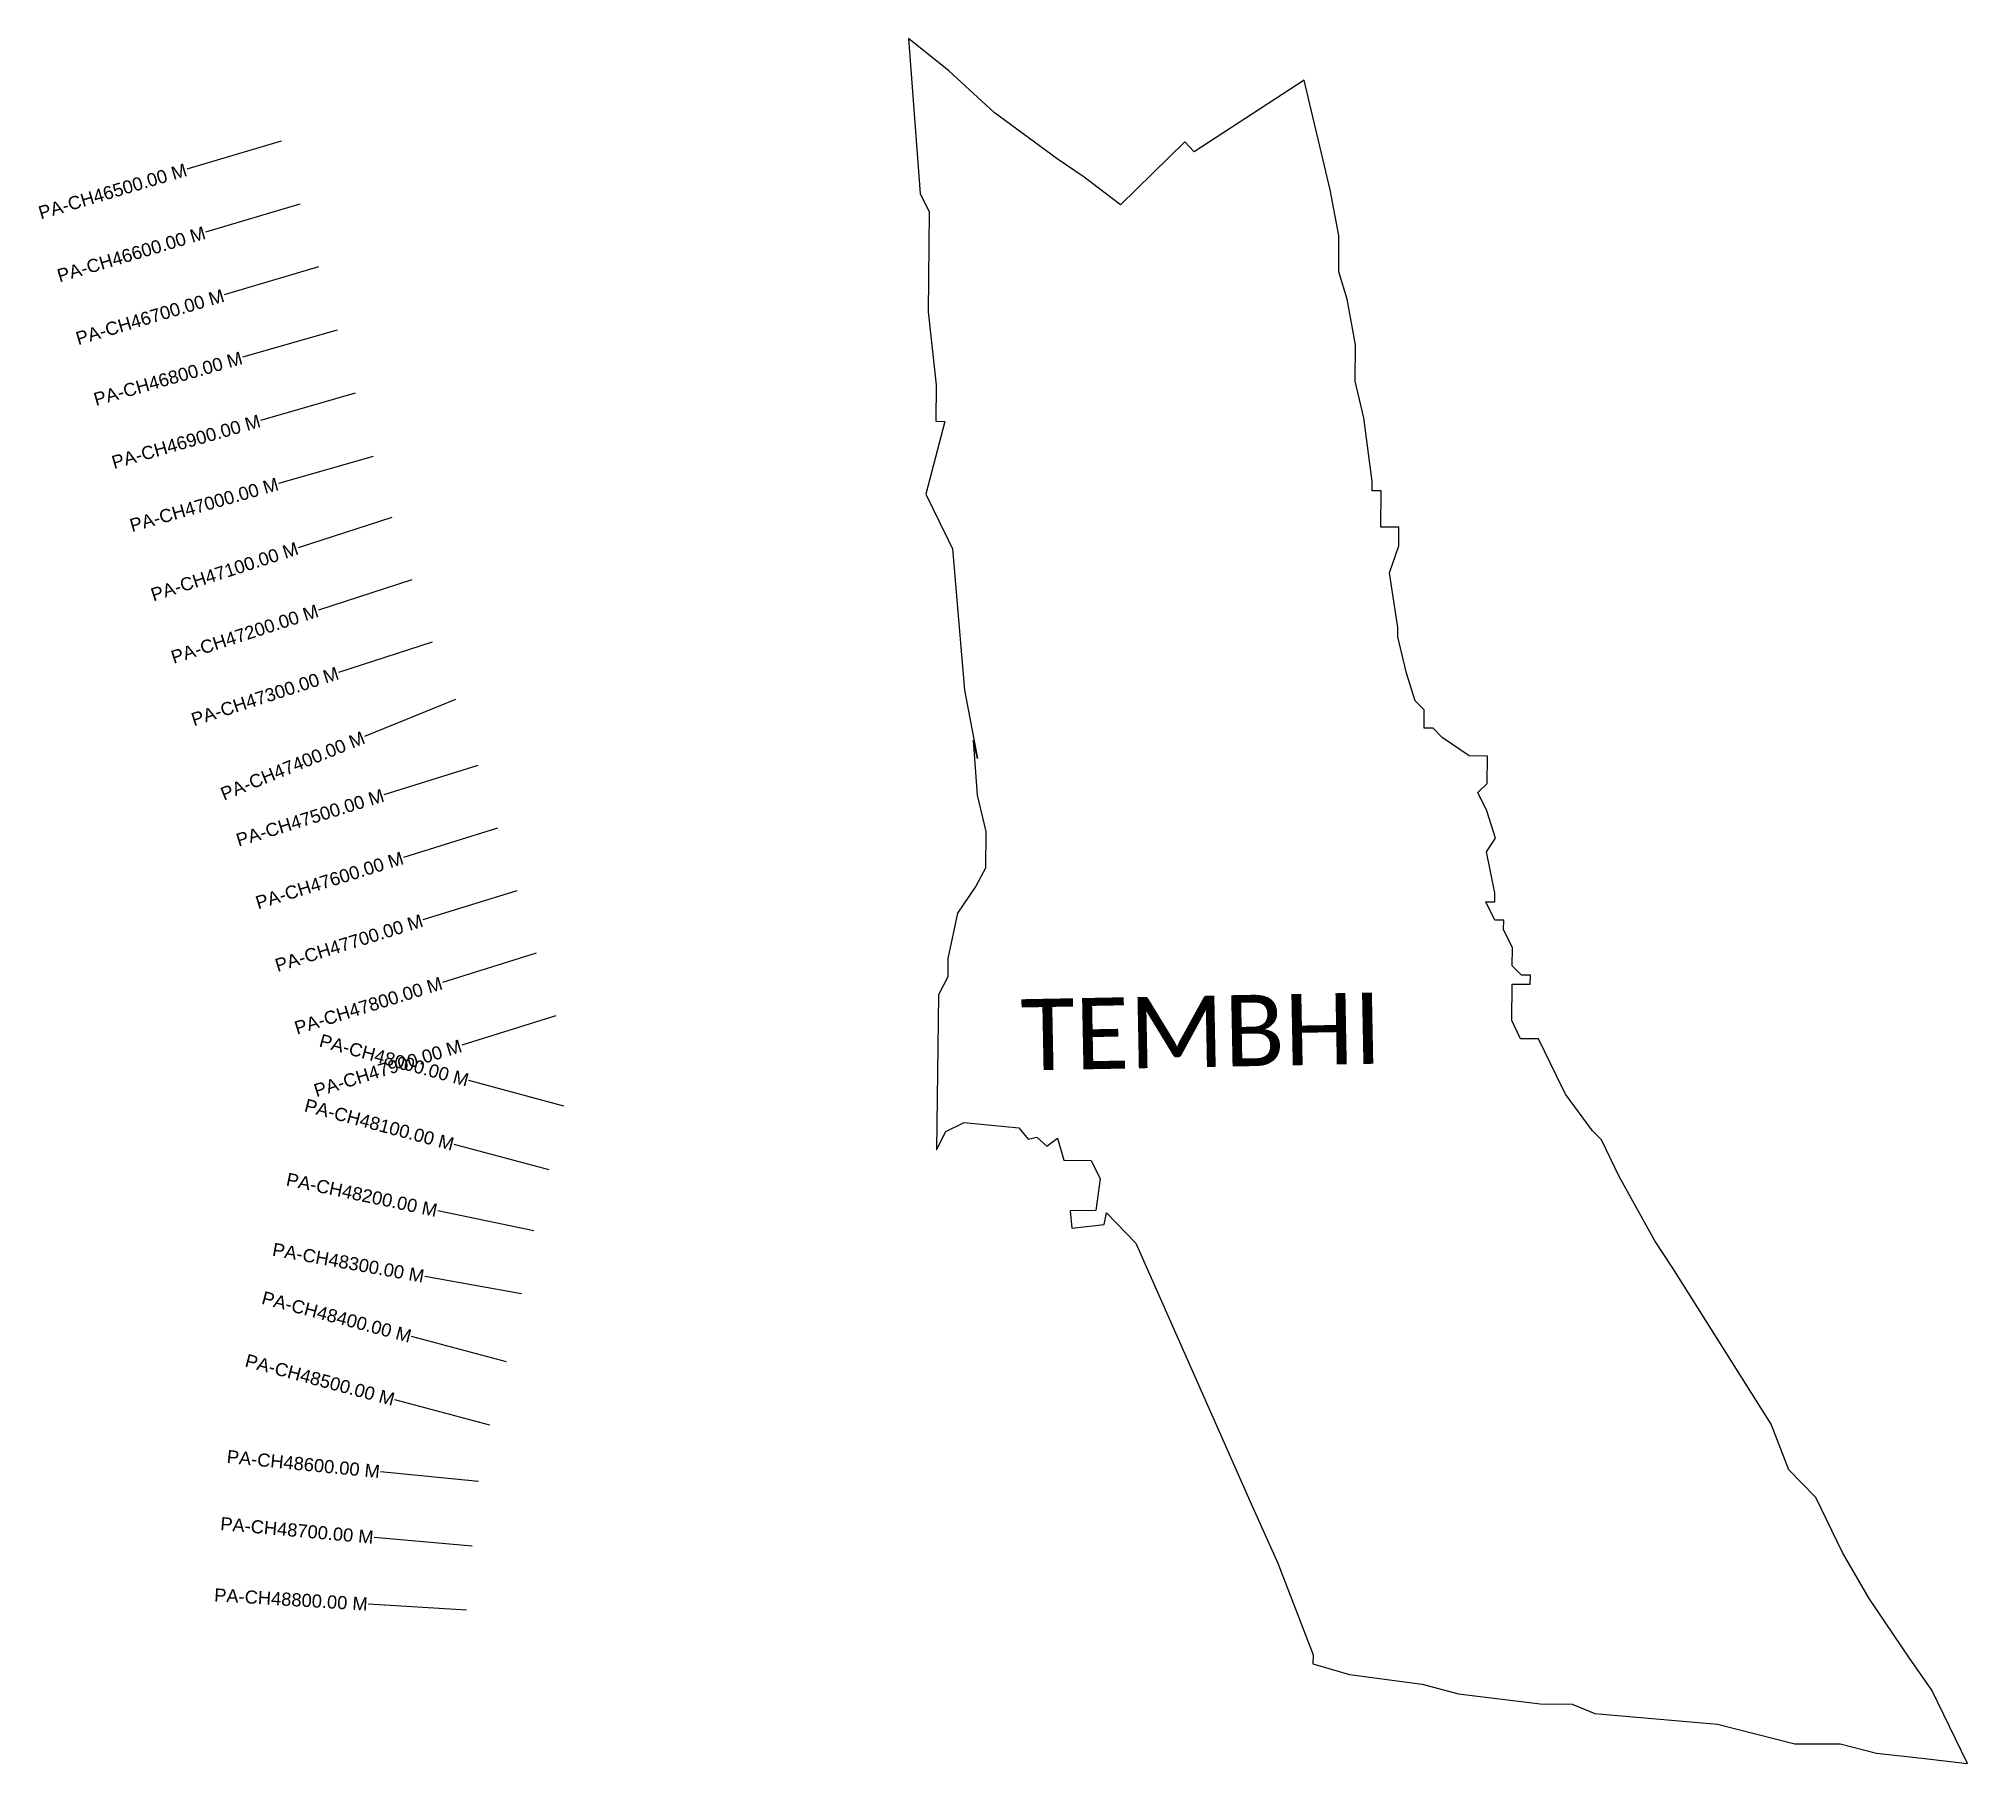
# Model space of a CAD drawing. Header units: metres. Extents: x 257139 to 260083, y 2188872 to 2191503.
import ezdxf
from ezdxf.enums import TextEntityAlignment as Align

# ---------------------------------------------------------------- set-up
doc = ezdxf.new("R2010")
doc.units = ezdxf.units.M
for name, color, linetype in [('CS', 134, 'Continuous'), ('CSMark', 6, 'Continuous'), ('village', 3, 'Continuous'), ('VILLAGE NAME', 250, 'Continuous')]:
    doc.layers.add(name, color=color, linetype=linetype)
doc.styles.add('DynamicDimensions', font='arial.ttf')
doc.styles.get("Standard").update_dxf_attribs({"font": 'simplex.shx'})

msp = doc.modelspace()

# ---------------------------------------------------------------- linework, layer by layer
at = {"layer": 'CS'}
for p, q in [((257509.4, 2191346), (257365.6, 2191303.3)), ((257537.9, 2191250.2), (257394.1, 2191207.4)), ((257566.4, 2191154.3), (257422.6, 2191111.6)), ((257594.7, 2191057.6), (257450.5, 2191016.4)), ((257622.2, 2190961.5), (257478, 2190920.2)), ((257649.7, 2190865.3), (257505.5, 2190824.1)), ((257678.2, 2190772.2), (257535.5, 2190726)), ((257709, 2190677.1), (257566.3, 2190630.8)), ((257739.8, 2190581.9), (257597.1, 2190535.7)), ((257775.5, 2190494.4), (257636.6, 2190437.9)), ((257809.6, 2190393.7), (257666.3, 2190349.2)), ((257839.3, 2190298.2), (257696, 2190253.7)), ((257869, 2190202.7), (257725.7, 2190158.2)), ((257898.7, 2190107.3), (257755.4, 2190062.7)), ((257928.3, 2190011.8), (257785.1, 2189967.2)), ((257940.7, 2189874), (257796, 2189913.3)), ((257918.4, 2189776.9), (257773.5, 2189815.6)), ((257895, 2189683.8), (257748.3, 2189714.7)), ((257876, 2189587.9), (257728.4, 2189614.5)), ((257853.5, 2189484.4), (257708.5, 2189522.7)), ((257827.8, 2189387.5), (257682.9, 2189426.2)), ((257810.3, 2189301.7), (257661, 2189316.6)), ((257800.7, 2189202.9), (257651.3, 2189216.4)), ((257792.1, 2189105.5), (257642.4, 2189114.6))]:
    msp.add_line(p, q, dxfattribs=at)
at = {"layer": 'village', "color": 3, "true_color": 0x00ff00}
msp.add_lwpolyline([(259161.6, 2190924.1), (259148.3, 2190979.9), (259149, 2191035.4), (259135.9, 2191105), (259123.2, 2191146.9), (259123.2, 2191202.4), (259110, 2191272), (259096.8, 2191327.7), (259083.6, 2191383.4), (259070.3, 2191439.1), (258902.4, 2191329.9), (258888.3, 2191345), (258790, 2191248.9), (258734.9, 2191291.2), (258693.6, 2191319.4), (258597.2, 2191390), (258528.5, 2191453.3), (258466.6, 2191502.6), (258484.7, 2191266.3), (258498.2, 2191238.4), (258496.5, 2191085.6), (258509.1, 2190974.4), (258508.5, 2190918.8), (258522.4, 2190918.6), (258493.3, 2190807.9), (258513.6, 2190766), (258527.2, 2190738.1), (258534, 2190724.1), (258552.4, 2190508.6), (258572, 2190404.3), (258565.4, 2190432.1), (258571.3, 2190348.7), (258584.6, 2190293), (258584, 2190237.4), (258569.7, 2190209.9), (258541.5, 2190168.5), (258526.8, 2190099.3), (258526.5, 2190071.5), (258512.3, 2190043.8), (258509.6, 2189807.8), (258523.8, 2189835.4), (258551.7, 2189849), (258635, 2189841.1), (258649.1, 2189823.8), (258662.4, 2189827), (258677.7, 2189813.3), (258693.9, 2189825.1), (258703.8, 2189791.7), (258745.5, 2189791.2), (258759.1, 2189763.3), (258752.6, 2189714.8), (258713.6, 2189714.3), (258716.1, 2189688.1), (258765.2, 2189693.8), (258768.9, 2189711.2), (258813.5, 2189665.4), (258989.4, 2189267.6), (259030.1, 2189176.9), (259084, 2189037.4), (259083.8, 2189023.5), (259139.6, 2189007.5), (259250.5, 2188992.3), (259305.9, 2188977.8), (259430.8, 2188962.5), (259479.4, 2188961.9), (259514, 2188947.6), (259701.2, 2188931.5), (259819.1, 2188901.6), (259888.5, 2188901.6), (259943.9, 2188887.1), (260013.2, 2188879.4), (260082.6, 2188871.6), (260028.3, 2188983.4), (259994.2, 2189032.4), (259932.7, 2189123.4), (259891.8, 2189193.3), (259851.1, 2189277.1), (259809.9, 2189319.2), (259783, 2189389), (259632.9, 2189626.9), (259605.6, 2189668.9), (259551.1, 2189766.7), (259524, 2189822.6), (259510.3, 2189836.7), (259469.2, 2189892.7), (259455.7, 2189920.6), (259428, 2189976.8), (259400.7, 2189976.8), (259387.2, 2190004.7), (259387.8, 2190060), (259415.6, 2190060), (259415.8, 2190073.9), (259401.9, 2190074), (259388.1, 2190088.1), (259388.5, 2190115.9), (259374.9, 2190143.8), (259375.1, 2190157.7), (259361.2, 2190157.8), (259347.6, 2190185.8), (259361.5, 2190185.6), (259361.6, 2190199.5), (259348.5, 2190262.2), (259362.6, 2190282.9), (259349.2, 2190324.7), (259335.6, 2190352.6), (259349.7, 2190366.4), (259350.2, 2190408), (259322.4, 2190408.3), (259281, 2190436.6), (259267.3, 2190450.6), (259253.4, 2190450.8), (259253.7, 2190478.6), (259240, 2190492.6), (259226.6, 2190534.5), (259213.3, 2190590.2), (259213.5, 2190604.1), (259200.6, 2190687.5), (259214.9, 2190729.1), (259215.2, 2190757.1), (259187.5, 2190757.1), (259188.1, 2190812.7), (259174.2, 2190812.9), (259174.4, 2190826.8)], close=True, dxfattribs=at)

# ---------------------------------------------------------------- texts
at = {"layer": 'CSMark', "style": 'DynamicDimensions'}
for s, rotation, p in [('PA-CH46500.00 M', 16.5589, (257364.6, 2191303)), ('PA-CH46600.00 M', 16.5589, (257393.1, 2191207.1)), ('PA-CH46700.00 M', 16.5589, (257421.6, 2191111.3)), ('PA-CH46800.00 M', 15.9473, (257449.5, 2191016.1)), ('PA-CH46900.00 M', 15.9473, (257477, 2190920)), ('PA-CH47000.00 M', 15.9473, (257504.5, 2190823.8)), ('PA-CH47100.00 M', 17.9481, (257534.5, 2190725.7)), ('PA-CH47200.00 M', 17.9481, (257565.3, 2190630.5)), ('PA-CH47300.00 M', 17.9481, (257596.2, 2190535.4)), ('PA-CH47400.00 M', 22.1138, (257635.6, 2190437.5)), ('PA-CH47500.00 M', 17.2708, (257665.4, 2190348.9)), ('PA-CH47600.00 M', 17.2708, (257695.1, 2190253.4)), ('PA-CH47700.00 M', 17.2708, (257724.8, 2190157.9)), ('PA-CH47800.00 M', 17.2708, (257754.5, 2190062.4)), ('PA-CH48000.00 M', 344.8058, (257795, 2189913.6)), ('PA-CH47900.00 M', 17.2708, (257784.1, 2189966.9)), ('PA-CH48100.00 M', 345.061, (257772.5, 2189815.8)), ('PA-CH48200.00 M', 348.1255, (257747.3, 2189714.9)), ('PA-CH48300.00 M', 349.7959, (257727.4, 2189614.6)), ('PA-CH48400.00 M', 345.2183, (257707.5, 2189522.9)), ('PA-CH48500.00 M', 345.0483, (257681.9, 2189426.5)), ('PA-CH48600.00 M', 354.306, (257660, 2189316.7)), ('PA-CH48700.00 M', 354.8196, (257650.3, 2189216.5)), ('PA-CH48800.00 M', 356.5282, (257641.4, 2189114.6))]:
    msp.add_text(s, height=20, rotation=rotation, dxfattribs=at).set_placement(p, align=Align.MIDDLE_RIGHT)
at = {"layer": 'VILLAGE NAME', "insert": (258637, 2190037.2), "char_height": 108.748, "attachment_point": 1, "rotation": 1.1028}
msp.add_mtext_dynamic_manual_height_columns('{\\fCalibri|b0|i0|c0|p34;TEMBHI}', width=726.929, gutter_width=543.7, heights=[0], dxfattribs=at)

doc.saveas('drawing.dxf')
